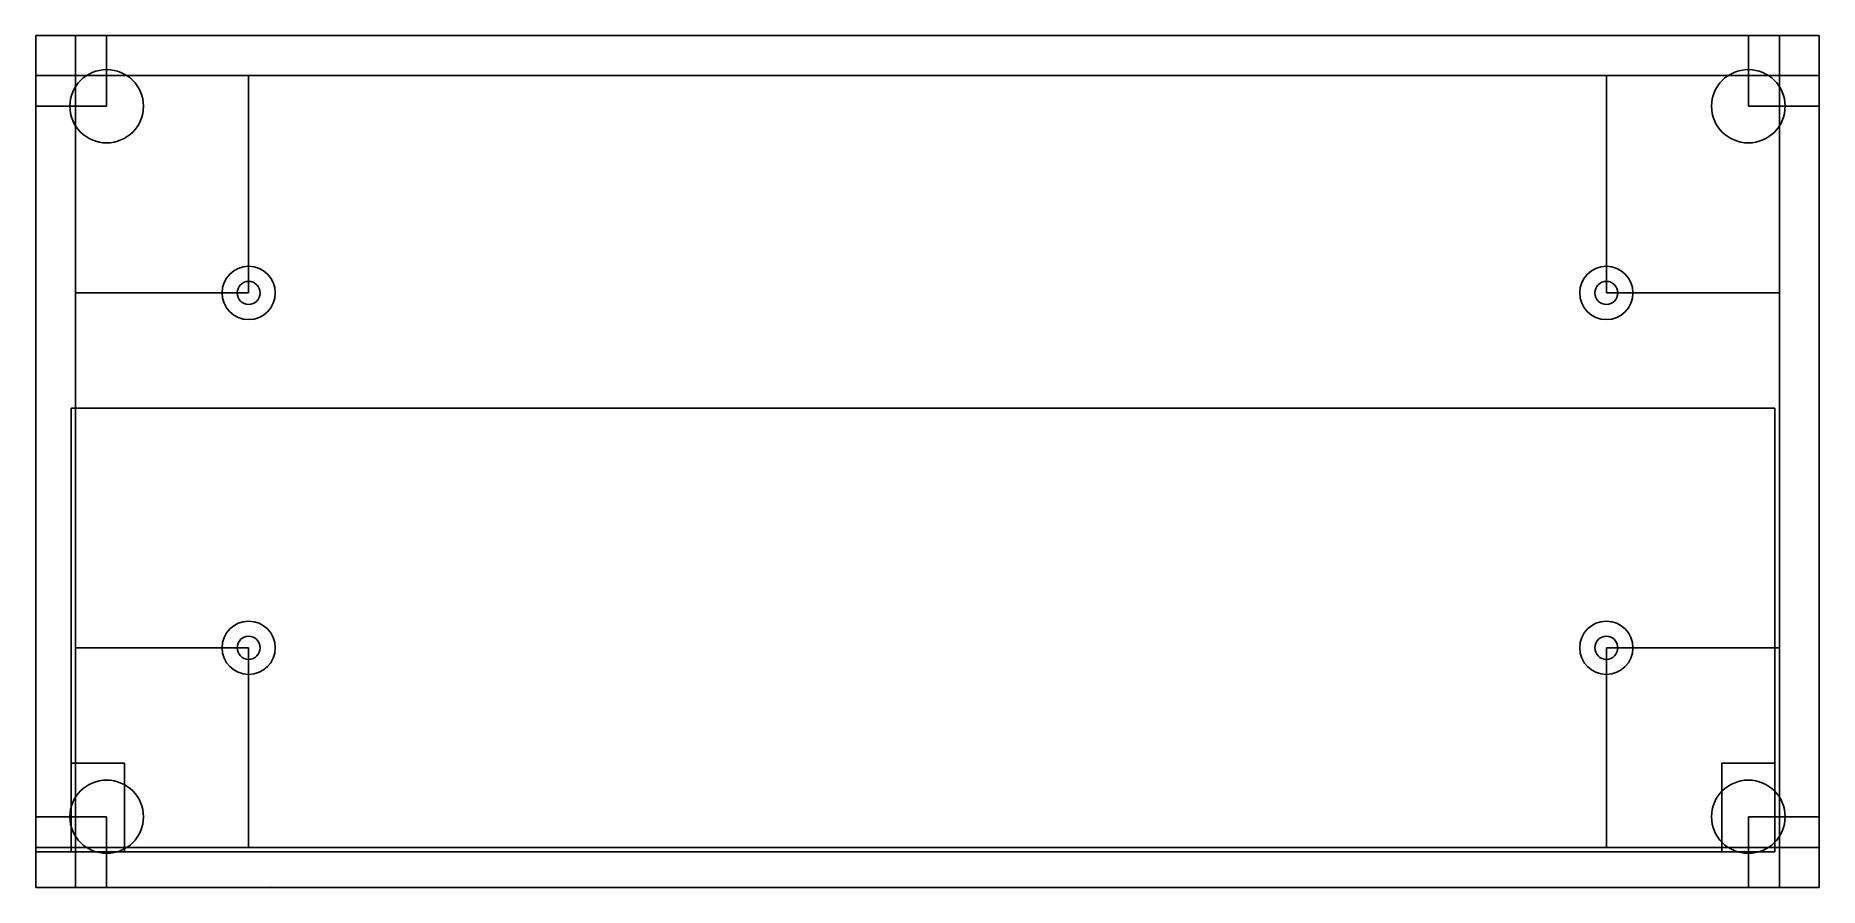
# Model space of a CAD drawing. Header units: centimetres. Extents: x -0.5 to 19.7, y -0.5 to 9.2.
import ezdxf

# ---------------------------------------------------------------- set-up
doc = ezdxf.new("R2010")
doc.units = ezdxf.units.CM
doc.header["$MEASUREMENT"] = 0
for name, color, linetype in [('punkshoo dissatisfaction 30 v3_Sketch1', 7, 'Continuous'), ('punkshoo dissatisfaction 30 v3_Sketch2', 7, 'Continuous'), ('punkshoo dissatisfaction 30 v3_Sketch3', 7, 'Continuous'), ('punkshoo dissatisfaction 30 v3_Sketch4', 7, 'Continuous'), ('punkshoo dissatisfaction 30 v3_Sketch5', 7, 'Continuous'), ('punkshoo dissatisfaction 30 v3_Sketch6', 7, 'Continuous'), ('punkshoo dissatisfaction 30 v3_Sketch7', 7, 'Continuous')]:
    doc.layers.add(name, color=color, linetype=linetype)

msp = doc.modelspace()

# ---------------------------------------------------------------- linework, layer by layer
at = {"layer": 'punkshoo dissatisfaction 30 v3_Sketch1'}
for p, q in [((-0.45, 9.15), (0, 9.15)), ((-0.45, 8.7), (-0.45, 9.15)), ((19.2, 9.15), (0, 9.15)), ((0, 9.15), (0, 8.7)), ((0, 9.15), (0, 8.7)), ((19.2, 8.7), (19.2, 9.15)), ((19.2, 9.15), (19.2, 8.7)), ((19.65, 9.15), (19.2, 9.15)), ((19.65, 8.7), (19.65, 9.15)), ((-0.45, 0), (-0.45, 8.7)), ((-0.45, 8.7), (0, 8.7)), ((0, 8.7), (-0.45, 8.7)), ((0, 8.7), (0, 0)), ((0, 8.7), (0, 0)), ((0, 8.7), (19.2, 8.7)), ((19.2, 8.7), (0, 8.7)), ((19.2, 0), (19.2, 8.7)), ((19.65, 8.7), (19.2, 8.7)), ((19.2, 8.7), (19.2, 0)), ((19.2, 8.7), (19.65, 8.7)), ((19.65, 0), (19.65, 8.7)), ((0, 0), (-0.45, 0)), ((-0.45, -0.45), (-0.45, 0)), ((-0.45, 0), (0, 0)), ((0, 0), (19.2, 0)), ((0, 0), (19.2, 0)), ((0, 0), (0, -0.45)), ((0, -0.45), (0, 0)), ((19.2, 0), (19.65, 0)), ((19.2, 0), (19.65, 0)), ((19.2, 0), (19.2, -0.45)), ((19.2, -0.45), (19.2, 0)), ((19.65, 0), (19.65, -0.45)), ((0, -0.45), (-0.45, -0.45)), ((19.2, -0.45), (0, -0.45)), ((19.65, -0.45), (19.2, -0.45))]:
    msp.add_line(p, q, dxfattribs=at)
msp.add_point((0, 0), dxfattribs=at)
at = {"layer": 'punkshoo dissatisfaction 30 v3_Sketch2'}
for p, q in [((19.2, 8.7, 0.2), (0, 8.7, 0.2)), ((0, 6.25, 0.2), (0, 8.7, 0.2)), ((0, 8.7, 0.2), (1.95, 8.7, 0.2)), ((0, 8.7, 0.2), (0, 0, 0.2)), ((1.95, 8.7, 0.2), (1.95, 6.25, 0.2)), ((17.25, 8.7, 0.2), (17.25, 6.25, 0.2)), ((19.2, 8.7, 0.2), (17.25, 8.7, 0.2)), ((19.2, 6.25, 0.2), (19.2, 8.7, 0.2)), ((19.2, 0, 0.2), (19.2, 8.7, 0.2)), ((1.95, 6.25, 0.2), (0, 6.25, 0.2)), ((17.25, 6.25, 0.2), (19.2, 6.25, 0.2)), ((0, 2.25, 0.2), (0, 0, 0.2)), ((1.95, 2.25, 0.2), (0, 2.25, 0.2)), ((1.95, 0, 0.2), (1.95, 2.25, 0.2)), ((17.25, 2.25, 0.2), (19.2, 2.25, 0.2)), ((17.25, 0, 0.2), (17.25, 2.25, 0.2)), ((19.2, 2.25, 0.2), (19.2, 0, 0.2)), ((0, 0, 0.2), (1.95, 0, 0.2)), ((0, 0, 0.2), (19.2, 0, 0.2)), ((19.2, 0, 0.2), (17.25, 0, 0.2))]:
    msp.add_line(p, q, dxfattribs=at)
for centre, radius in [((1.95, 6.25, 0.2), 0.3), ((17.25, 6.25, 0.2), 0.3), ((1.95, 6.25, 0.2), 0.13), ((17.25, 6.25, 0.2), 0.13), ((1.95, 2.25, 0.2), 0.3), ((17.25, 2.25, 0.2), 0.3), ((1.95, 2.25, 0.2), 0.13), ((17.25, 2.25, 0.2), 0.13)]:
    msp.add_circle(centre, radius, dxfattribs=at)
msp.add_point((0, 0, 0.2), dxfattribs=at)
at = {"layer": 'punkshoo dissatisfaction 30 v3_Sketch3'}
for p, q in [((-0.45, -0.45, 1.6), (-0.45, -0.45, 2.4)), ((19.65, -0.45, 2.4), (-0.45, -0.45, 2.4)), ((-0.45, -0.45, 2.4), (-0.45, -0.45)), ((-0.45, -0.45), (19.65, -0.45)), ((1.2, -0.45, 1.6), (-0.45, -0.45, 1.6)), ((-0.45, -0.45, 2.4), (1.2, -0.45, 2.4)), ((1.2, -0.45, 2.4), (1.2, -0.45, 1.6)), ((1.2, -0.45, 1.6), (2.2, -0.45, 1.6)), ((2.2, -0.45, 1.1), (1.2, -0.45, 1.1)), ((1.2, -0.45, 1.1), (1.2, -0.45, 1.6)), ((2.2, -0.45, 1.6), (2.2, -0.45, 1.1)), ((19.65, -0.45), (19.65, -0.45, 2.4))]:
    msp.add_line(p, q, dxfattribs=at)
msp.add_point((0, -0.45), dxfattribs=at)
at = {"layer": 'punkshoo dissatisfaction 30 v3_Sketch4'}
for p, q in [((-0.45, 9.15), (19.65, 9.15)), ((-0.45, -0.45), (-0.45, 9.15)), ((19.65, 9.15), (19.65, 8.7)), ((19.65, 8.7), (19.65, 0)), ((-0.05, 4.95), (-0.05, -0.05)), ((19.15, 4.95), (-0.05, 4.95)), ((19.15, -0.05), (19.15, 4.95)), ((19.65, 0), (19.65, -0.45)), ((-0.45, -0.45), (-0.45, -0.05)), ((-0.45, -0.05), (-0.05, -0.05)), ((-0.05, -0.05), (19.15, -0.05)), ((19.65, -0.45), (-0.45, -0.45))]:
    msp.add_line(p, q, dxfattribs=at)
msp.add_point((0, 0), dxfattribs=at)
at = {"layer": 'punkshoo dissatisfaction 30 v3_Sketch5'}
for p, q in [((-0.05, -0.05, -0.45), (-0.05, 4.95, -0.45)), ((-0.05, 4.95, -0.45), (19.15, 4.95, -0.45)), ((19.15, 4.95, -0.45), (19.15, -0.05, -0.45)), ((-0.05, 0.95, -0.45), (-0.05, -0.05, -0.45)), ((0.55, 0.95, -0.45), (-0.05, 0.95, -0.45)), ((0.55, -0.05, -0.45), (0.55, 0.95, -0.45)), ((18.55, 0.95, -0.45), (19.15, 0.95, -0.45)), ((18.55, -0.05, -0.45), (18.55, 0.95, -0.45)), ((19.15, 0.95, -0.45), (19.15, -0.05, -0.45)), ((19.15, -0.05, -0.45), (-0.05, -0.05, -0.45)), ((-0.05, -0.05, -0.45), (0.55, -0.05, -0.45)), ((19.15, -0.05, -0.45), (18.55, -0.05, -0.45))]:
    msp.add_line(p, q, dxfattribs=at)
msp.add_point((0, 0, -0.45), dxfattribs=at)
at = {"layer": 'punkshoo dissatisfaction 30 v3_Sketch6'}
for p, q in [((2.2, -0.45, 1.6), (1.2, -0.45, 1.6)), ((1.2, -0.45, 1.6), (1.2, -0.45, 2.1)), ((1.2, -0.45, 2.1), (2.2, -0.45, 2.1)), ((2.2, -0.45, 2.1), (2.2, -0.45, 1.6))]:
    msp.add_line(p, q, dxfattribs=at)
for p in [(0, -0.45), (2.2, -0.45, 1.6)]:
    msp.add_point(p, dxfattribs=at)
at = {"layer": 'punkshoo dissatisfaction 30 v3_Sketch7'}
for p, q in [((-0.45, 9.15), (19.65, 9.15)), ((-0.45, 9.15), (0.35, 9.15)), ((-0.45, 8.354, -0.084), (-0.45, 9.15)), ((-0.45, -0.45, -1.009), (-0.45, 9.15)), ((0.35, 9.15), (0.35, 8.354, -0.084)), ((19.65, 9.15), (18.85, 9.15)), ((18.85, 9.15), (18.85, 8.354, -0.084)), ((19.65, 9.15), (19.65, -0.45, -1.009)), ((19.65, 8.354, -0.084), (19.65, 9.15)), ((0.35, 8.354, -0.084), (-0.45, 8.354, -0.084)), ((18.85, 8.354, -0.084), (19.65, 8.354, -0.084)), ((0.35, 0.346, -0.925), (-0.45, 0.346, -0.925)), ((-0.45, 0.346, -0.925), (-0.45, -0.45, -1.009)), ((0.35, -0.45, -1.009), (0.35, 0.346, -0.925)), ((18.85, 0.346, -0.925), (19.65, 0.346, -0.925)), ((18.85, -0.45, -1.009), (18.85, 0.346, -0.925)), ((19.65, 0.346, -0.925), (19.65, -0.45, -1.009)), ((19.65, -0.45, -1.009), (-0.45, -0.45, -1.009)), ((-0.45, -0.45, -1.009), (0.35, -0.45, -1.009)), ((19.65, -0.45, -1.009), (18.85, -0.45, -1.009))]:
    msp.add_line(p, q, dxfattribs=at)
at = {"layer": 'punkshoo dissatisfaction 30 v3_Sketch7', "extrusion": (0, 0.104528, -0.994522)}
for centre in [(-0.35, 8.3, 0.956), (-18.85, 8.3, 0.956), (-0.35, 0.247, 0.956), (-18.85, 0.247, 0.956)]:
    msp.add_circle(centre, 0.415, dxfattribs=at)
at = {"layer": 'punkshoo dissatisfaction 30 v3_Sketch7'}
msp.add_point((0, 0.1, -0.951), dxfattribs=at)

doc.saveas('drawing.dxf')
